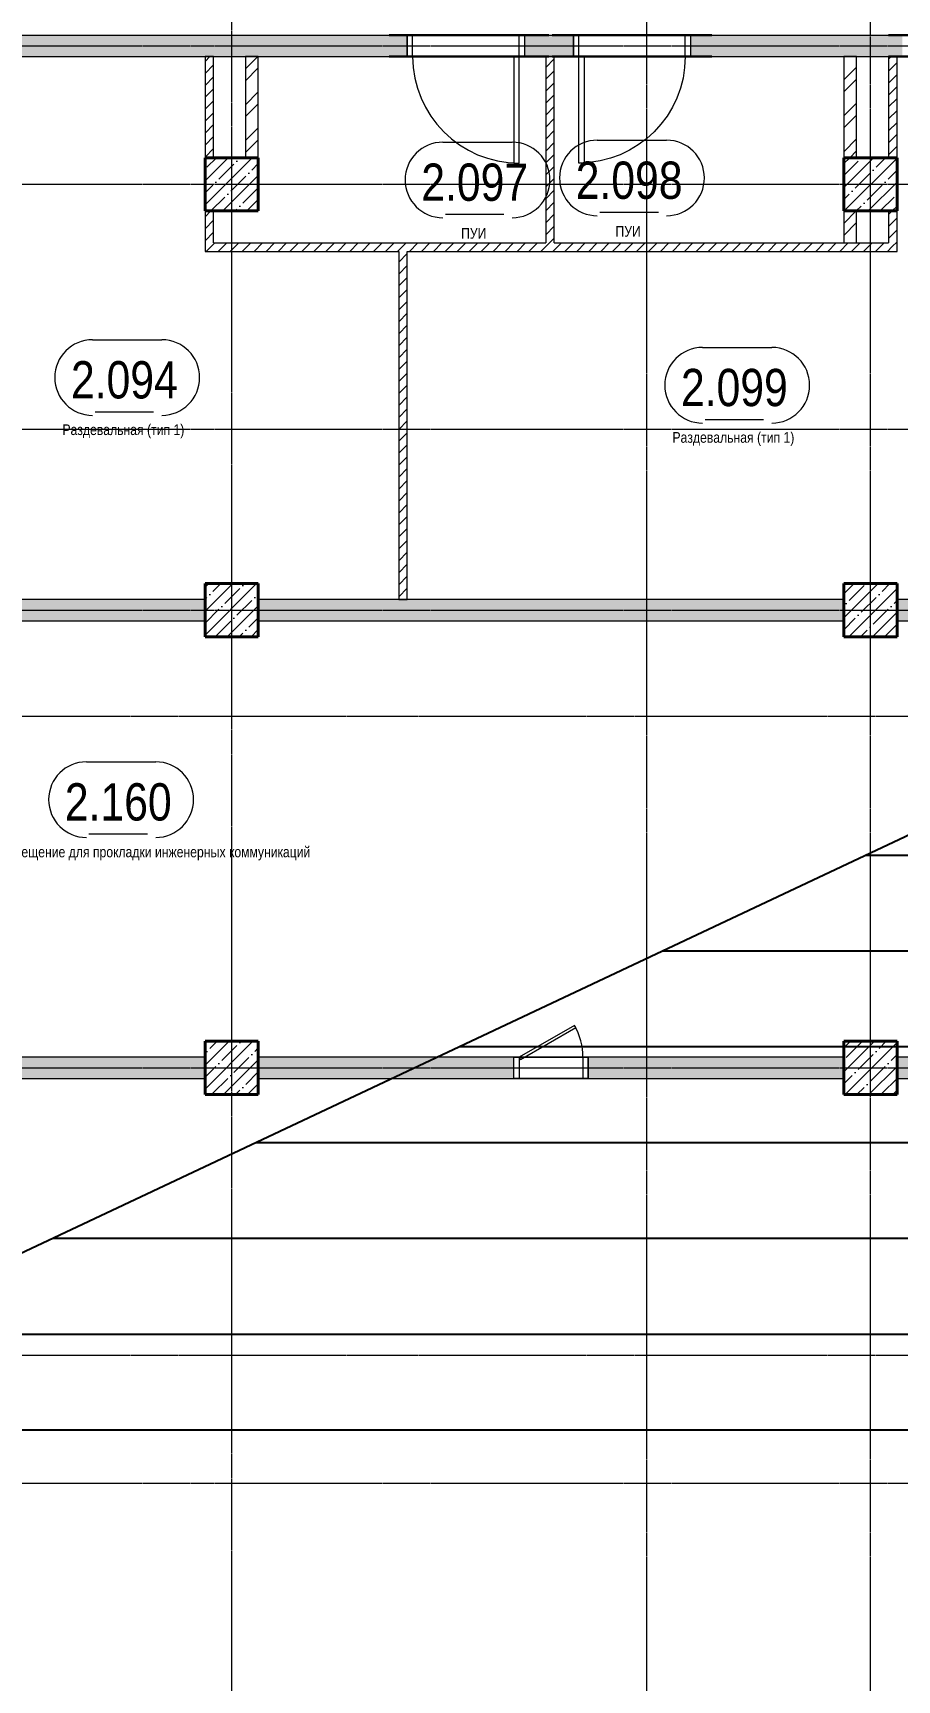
# Model space of a CAD drawing. Header units: millimetres. Extents: x -65509 to 912790, y 446 to 713294.
# Drawn here: x 173929 to 182045, y 200425 to 215897 of the extents above; entities that cross this region are included whole.
import ezdxf
from ezdxf.enums import TextEntityAlignment as Align

# ---------------------------------------------------------------- set-up
doc = ezdxf.new("R2010")
doc.units = ezdxf.units.MM
doc.linetypes.add('CENTER2', pattern=[28.575, 19.05, -3.175, 3.175, -3.175])
doc.linetypes.add('HIDDEN2', pattern=[4.7625, 3.175, -1.5875])
doc.layers.get('Defpoints').update_dxf_attribs({"color": 250})
for name, color, linetype, lineweight in [('A-Wall-Open', 250, 'Continuous', 5), ('АР_Area', 250, 'Continuous', 5), ('АР_Двери', 5, 'Continuous', 9), ('АР_Колонны', 250, 'Continuous', 30), ('АР_Стены ЖБ', 250, 'Continuous', 35), ('АР_Стены кирпич', 250, 'Continuous', 20), ('АР_Стены ПЕНОблок', 250, 'Continuous', 20), ('АР_Штриховка', 250, 'Continuous', 0), ('Двери кабины', 250, 'Continuous', 0), ('РД_Оси_100', 250, 'Continuous', 0)]:
    doc.layers.add(name, color=color, linetype=linetype, lineweight=lineweight)
for name, color, linetype, lineweight, plot in [('АР_Делит', 250, 'Continuous', 0, False), ('РД_Проем', 250, 'Continuous', 0, False), ('РД_проем_инж перемыч_подсчет', 250, 'Continuous', 30, False)]:
    doc.layers.add(name, color=color, linetype=linetype, lineweight=lineweight, plot=plot)
doc.layers.add('ЛК_Открытая', color=250, linetype='Continuous')
doc.styles.add('style1', font='ARIALN.TTF')
pattern_1 = [(95, (142195.16, 127275.07), (140.09465, 117.55338), [19.05, -209.55]), (40, (142195.16, 127275.07), (-160.01845, 110.17673), [15.24, -167.6406]), (145.45144, (142206.83, 127284.87), (-19.9238, 227.7301), [16.19, -178.09024]), (91.1842, (142159.24, 127311), (221.41024, 161.9534), [28.575, -314.325]), (141.63556, (142177.7, 127324.5), (-7.0866, 342.8268), [24.285, -267.1356]), (36.18415, (142159.24, 127311), (-7.0866, 342.8268), [22.86, -251.4597]), (66, (142186.18, 127319.97), (179.51998, 34.89515), [19.05, -209.55]), (11, (142186.18, 127319.97), (-86.53993, 173.9412), [15.24, -167.64]), (116.45145, (142201.14, 127322.88), (92.98005, 208.83634), [16.19, -178.08994]), (82.5, (142195.16, 127275.07), (-57.60547, 61.973414), [0, -165.608, 0, -170.18, 0, -168.275]), (52.5, (142195.16, 127275.07), (-23.58973, 118.087), [0, -97.028, 0, -161.798, 0, -64.135]), (12.5, (142155.105, 127235.02), (99.927863, 91.826196), [0, -63.5, 0, -198.12, 0, -262.89]), (2.5, (142137.14, 127217.06), (86.7639, 122.7224), [0, -82.55, 0, -131.572, 0, -186.69])]
pattern_2 = [(45, (142195.16, 127275.07), (-112.2532, 112.2532), []), (45, (142307.41, 127275.07), (-112.2532, 112.2532), [198.4375, -39.6875, 0, -39.6875])]
pattern_3 = [(45, (142195.16, 127275.07), (-56.1266, 56.1266), [])]

# ---------------------------------------------------------------- blocks, each defined once
blk = doc.blocks.new('СОШ_2200_АР_ОСИ_М100_28.05.24')
at = {"layer": 'АР_Делит', "linetype": 'CENTER2'}
for p, q in [((-5954.958, 87200), (47367.08, 87200)), ((-5954.958, 83200), (47367.08, 83200))]:
    blk.add_line(p, q, dxfattribs=at)
at = {"layer": 'РД_Оси_100', "linetype": 'CENTER2'}
for p, q in [((37500, -6155), (37500, 139938.679)), ((-5954.958, 88500), (119910, 88500)), ((-5954.958, 84900), (119910, 84900)), ((119910, 82200), (-5954.958, 82200)), ((-5954.958, 78900), (119910, 78900)), ((119910, 76200), (-5954.958, 76200)), ((-5954.958, 75000), (119910, 75000))]:
    blk.add_line(p, q, dxfattribs=at)
at = {"layer": 'РД_Оси_100', "color": 1, "linetype": 'CENTER2'}
blk.add_line((39600, -6155), (39600, 139938.679), dxfattribs=at)
blk.add_lwpolyline([(33600, 139938.679), (33600, -6155)], dxfattribs=at)
blk = doc.blocks.new('MOK-МаркаПом_овал_ареал')
for p, q in [((-2.99, 3.76), (3.52, 3.76)), ((-2.75, -3), (2.75, -3))]:
    blk.add_line(p, q)
for centre, radius, start, end in [((-2.99, 0.21), 3.55, 90, 270), ((3.52, 0.21), 3.55, 270, 90), ((-7.41, 0), 7.16, 0, 0.001)]:
    blk.add_arc(centre, radius, start, end)
at = {"color": 0, "style": 'style1'}
blk.add_attdef('АР-ПОМЕЩЕНИЕ:НОМЕР', text='', height=3, dxfattribs=at).set_placement((0.26, 0), align=Align.MIDDLE)

msp = doc.modelspace()

# ---------------------------------------------------------------- hatches: boundary and pattern name
at = {"layer": 'АР_Штриховка', "linetype": 'Continuous', "lineweight": 0}
h = msp.add_hatch(dxfattribs=at)
h.set_pattern_fill('AR-CONC', color=256, angle=45, style=0)
h.set_pattern_definition([(95, (142195.16, 127275.07), (140.09465, 117.55338), [19.05, -209.55]), (40, (142195.16, 127275.07), (-160.01845, 110.17673), [15.24, -167.6406]), (145.45144, (142206.83, 127284.87), (-19.9238, 227.7301), [16.19, -178.09024]), (91.1842, (142159.24, 127311), (221.41024, 161.9534), [28.575, -314.325]), (141.63556, (142177.7, 127324.5), (-7.0866, 342.82676), [24.285, -267.1356]), (36.18415, (142159.24, 127311), (-7.0866, 342.8268), [22.86, -251.4597]), (66, (142186.18, 127319.97), (179.51998, 34.89515), [19.05, -209.55]), (11, (142186.18, 127319.97), (-86.53993, 173.9412), [15.24, -167.64]), (116.45144, (142201.14, 127322.88), (92.98005, 208.83634), [16.19, -178.08994]), (82.5, (142195.16, 127275.07), (-57.60547, 61.973414), [0, -165.608, 0, -170.18, 0, -168.275]), (52.5, (142195.16, 127275.07), (-23.58973, 118.087), [0, -97.028, 0, -161.798, 0, -64.135]), (12.5, (142155.105, 127235.02), (99.927863, 91.826196), [0, -63.5, 0, -198.12, 0, -262.89]), (2.5, (142137.14, 127217.06), (86.7639, 122.72239), [0, -82.55, 0, -131.572, 0, -186.69])])
h.paths.add_polyline_path([(166395.157, 215875.073), (166595.157, 215675.073), (169995.157, 215675.073), (169995.157, 215875.073)], flags=0)
h.paths.add_polyline_path([(169995.157, 215875.073), (169995.157, 215675.073), (172035.157, 215675.073), (172035.157, 215875.073)], flags=0)
h.paths.add_polyline_path([(173135.157, 215875.073), (173135.157, 215675.073), (175545.157, 215675.073), (175545.157, 215875.073)], flags=0)
h.paths.add_polyline_path([(183245.157, 215875.073), (183245.157, 215675.073), (187695.157, 215675.073), (187695.157, 215875.073)], flags=0)
h.paths.add_polyline_path([(178745.157, 215875.073), (178745.157, 215675.073), (179005.157, 215675.073), (179005.157, 215875.073)], flags=0)
h.paths.add_polyline_path([(180105.157, 215875.073), (180105.157, 215675.073), (181545.157, 215675.073), (181545.157, 215875.073)], flags=0)
h.paths.add_polyline_path([(181545.157, 215875.073), (181545.157, 215675.073), (182095.157, 215675.073), (182095.157, 215875.073)], flags=0)
h.paths.add_polyline_path([(183195.157, 215875.073), (183195.157, 215675.073), (183245.157, 215675.073), (183245.157, 215875.073)], flags=0)
h.paths.add_polyline_path([(175545.157, 215875.073), (175545.157, 215675.073), (176045.161, 215675.073), (176045.161, 215875.073)], flags=0)
h.paths.add_polyline_path([(176045.161, 215875.073), (176045.161, 215675.073), (177445.157, 215675.073), (177445.157, 215875.073)], flags=0)
h.paths.add_polyline_path([(178545.157, 215875.073), (178545.157, 215675.073), (178745.157, 215675.073), (178745.157, 215875.073)], flags=0)
at = {"layer": 'АР_Штриховка', "linetype": 'Continuous', "lineweight": 0, "ltscale": 0.5}
h = msp.add_hatch(dxfattribs=at)
h.set_pattern_fill('ANSI31', color=256, scale=25, angle=-360, style=0)
h.set_pattern_definition([(45, (142195.16, 127275.07), (-56.1266, 56.1266), [])])
h.paths.add_polyline_path([(175545.157, 214725.073), (175625.157, 214725.073), (175625.157, 215675.073), (175545.157, 215675.073)], flags=0)
at = {"layer": 'АР_Штриховка', "linetype": 'Continuous', "lineweight": 0}
h = msp.add_hatch(dxfattribs=at)
h.set_pattern_fill('ANSI32', color=256, scale=25, style=0)
h.set_pattern_definition([(45, (142195.16, 127275.07), (-168.3798, 168.3798), []), (45, (142307.4, 127275.07), (-168.3798, 168.3798), [])])
h.paths.add_polyline_path([(175925.157, 214725.073), (176045.157, 214725.073), (176045.161, 215675.073), (175925.161, 215675.073)], flags=0)
at = {"layer": 'АР_Штриховка', "linetype": 'Continuous', "lineweight": 0, "ltscale": 0.5}
h = msp.add_hatch(dxfattribs=at)
h.set_pattern_fill('ANSI31', color=256, scale=25, angle=-360, style=0)
h.set_pattern_definition([(45, (142195.16, 127275.07), (-56.1266, 56.1266), [])])
h.paths.add_polyline_path([(178745.157, 213925.073), (178771.824, 213905.073), (178825.157, 213925.073), (178825.157, 215675.073), (178745.157, 215675.073)], flags=0)
at = {"layer": 'АР_Штриховка', "linetype": 'Continuous', "lineweight": 0}
h = msp.add_hatch(dxfattribs=at)
h.set_pattern_fill('ANSI32', color=256, scale=25, angle=-360, style=0)
h.set_pattern_definition([(45, (142195.16, 127275.07), (-168.3798, 168.3798), []), (45, (142307.4, 127275.07), (-168.3798, 168.3798), [])])
h.paths.add_polyline_path([(181545.157, 214725.073), (181665.157, 214725.073), (181665.157, 215675.073), (181545.157, 215675.073)], flags=0)
at = {"layer": 'АР_Штриховка', "linetype": 'Continuous', "lineweight": 0, "ltscale": 0.5}
h = msp.add_hatch(dxfattribs=at)
h.set_pattern_fill('ANSI31', color=256, scale=25, angle=-360, style=0)
h.set_pattern_definition([(45, (142195.16, 127275.07), (-56.1266, 56.1266), [])])
h.paths.add_polyline_path([(182045.157, 215675.073), (181965.157, 215675.073), (181965.157, 214725.073), (182045.157, 214725.073)], flags=0)
at = {"layer": 'АР_Штриховка', "linetype": 'Continuous', "lineweight": 5}
h = msp.add_hatch(dxfattribs=at)
h.set_pattern_fill('ANSI35', color=256, scale=25, style=0)
h.set_pattern_definition(pattern_2)
h.paths.add_polyline_path([(175545.157, 214225.073), (176045.157, 214225.073), (176045.157, 214725.073), (175545.157, 214725.073)], flags=0)
h = msp.add_hatch(dxfattribs=at)
h.set_pattern_fill('ANSI35', color=256, scale=25, style=0)
h.set_pattern_definition(pattern_2)
h.paths.add_polyline_path([(181545.157, 214225.073), (182045.157, 214225.073), (182045.157, 214725.073), (181545.157, 214725.073)], flags=0)
at = {"layer": 'АР_Штриховка', "linetype": 'Continuous', "lineweight": 0, "ltscale": 0.5}
h = msp.add_hatch(dxfattribs=at)
h.set_pattern_fill('ANSI31', color=256, scale=25, angle=-360, style=0)
h.set_pattern_definition(pattern_3)
h.paths.add_polyline_path([(175625.157, 214225.073), (175545.157, 214225.073), (175545.157, 213845.073), (175625.157, 213925.073)], flags=0)
at = {"layer": 'АР_Штриховка', "linetype": 'Continuous', "lineweight": 0}
h = msp.add_hatch(dxfattribs=at)
h.set_pattern_fill('ANSI32', color=256, scale=25, angle=-360, style=0)
h.set_pattern_definition([(45, (142195.16, 127275.07), (-168.3798, 168.3798), []), (45, (142307.4, 127275.07), (-168.3798, 168.3798), [])])
h.paths.add_polyline_path([(181665.157, 214225.073), (181545.157, 214225.073), (181545.157, 213925.073), (181665.157, 213925.073)], flags=0)
at = {"layer": 'АР_Штриховка', "linetype": 'Continuous', "lineweight": 0, "ltscale": 0.5}
h = msp.add_hatch(dxfattribs=at)
h.set_pattern_fill('ANSI31', color=256, scale=25, angle=-360, style=0)
h.set_pattern_definition(pattern_3)
h.paths.add_polyline_path([(182045.157, 214225.073), (181965.157, 214225.073), (181965.157, 213925.073), (182045.157, 213845.073)], flags=0)
h = msp.add_hatch(dxfattribs=at)
h.set_pattern_fill('ANSI31', color=256, scale=25, style=0)
h.set_pattern_definition([(45, (142195.16, 127275.07), (-56.1266, 56.1266), [])])
h.paths.add_polyline_path([(178745.157, 213845.073), (178771.824, 213905.073), (178745.157, 213925.073), (177365.157, 213925.073), (177391.824, 213865.073), (177445.157, 213845.073)], flags=0)
h.paths.add_polyline_path([(177365.157, 213845.073), (177391.824, 213865.073), (177365.157, 213925.073), (175625.157, 213925.073), (175545.157, 213845.073)], flags=0)
h.paths.add_polyline_path([(182045.157, 213845.073), (181965.157, 213925.073), (181545.157, 213925.073), (181545.157, 213845.073)], flags=0)
h.paths.add_polyline_path([(181545.157, 213845.073), (181545.157, 213925.073), (178825.157, 213925.073), (178771.824, 213905.073), (178745.157, 213845.073)], flags=0)
h = msp.add_hatch(dxfattribs=at)
h.set_pattern_fill('ANSI31', color=256, scale=25, angle=-360, style=0)
h.set_pattern_definition([(45, (142195.16, 127275.07), (-56.1266, 56.1266), [])])
h.paths.add_polyline_path([(177445.157, 213845.073), (177391.824, 213865.073), (177365.157, 213845.073), (177365.157, 210575.074), (177445.157, 210575.074)], flags=0)
at = {"layer": 'АР_Штриховка', "linetype": 'Continuous', "lineweight": 0}
h = msp.add_hatch(dxfattribs=at)
h.set_pattern_fill('AR-CONC', color=256, angle=45, style=0)
h.set_pattern_definition([(95, (142195.16, 127275.07), (140.09465, 117.55338), [19.05, -209.55]), (40, (142195.16, 127275.07), (-160.01845, 110.17673), [15.24, -167.6406]), (145.45144, (142206.83, 127284.87), (-19.9238, 227.7301), [16.19, -178.09024]), (91.1842, (142159.24, 127311), (221.41024, 161.9534), [28.575, -314.325]), (141.63556, (142177.7, 127324.5), (-7.0866, 342.8268), [24.285, -267.1356]), (36.18415, (142159.24, 127311), (-7.0866, 342.8268), [22.86, -251.4597]), (66, (142186.18, 127319.97), (179.51998, 34.89515), [19.05, -209.55]), (11, (142186.18, 127319.97), (-86.53993, 173.9412), [15.24, -167.64]), (116.45145, (142201.14, 127322.88), (92.98005, 208.83634), [16.19, -178.08994]), (82.5, (142195.16, 127275.07), (-57.60547, 61.973414), [0, -165.608, 0, -170.18, 0, -168.275]), (52.5, (142195.16, 127275.07), (-23.58973, 118.087), [0, -97.028, 0, -161.798, 0, -64.135]), (12.5, (142155.105, 127235.02), (99.927863, 91.826196), [0, -63.5, 0, -198.12, 0, -262.89]), (2.5, (142137.14, 127217.06), (86.7639, 122.7224), [0, -82.55, 0, -131.572, 0, -186.69])])
h.paths.add_polyline_path([(169995.157, 210575.073), (169995.157, 210375.073), (175545.157, 210375.074), (175545.157, 210575.074)], flags=0)
at = {"layer": 'АР_Штриховка', "linetype": 'Continuous', "lineweight": 5}
h = msp.add_hatch(dxfattribs=at)
h.set_pattern_fill('ANSI35', color=256, scale=25, style=0)
h.set_pattern_definition(pattern_2)
h.paths.add_polyline_path([(175545.157, 210225.073), (176045.157, 210225.073), (176045.157, 210725.073), (175545.157, 210725.073)], flags=0)
at = {"layer": 'АР_Штриховка', "linetype": 'Continuous', "lineweight": 0}
h = msp.add_hatch(dxfattribs=at)
h.set_pattern_fill('AR-CONC', color=256, angle=45, style=0)
h.set_pattern_definition([(95, (142195.16, 127275.07), (140.09465, 117.55338), [19.05, -209.55]), (40, (142195.16, 127275.07), (-160.01845, 110.17673), [15.24, -167.6406]), (145.45144, (142206.83, 127284.87), (-19.9238, 227.7301), [16.19, -178.09024]), (91.1842, (142159.24, 127311), (221.41024, 161.9534), [28.575, -314.325]), (141.63556, (142177.7, 127324.5), (-7.0866, 342.8268), [24.285, -267.1356]), (36.18415, (142159.24, 127311), (-7.0866, 342.8268), [22.86, -251.4597]), (66, (142186.18, 127319.97), (179.51998, 34.89515), [19.05, -209.55]), (11, (142186.18, 127319.97), (-86.53993, 173.9412), [15.24, -167.64]), (116.45145, (142201.14, 127322.88), (92.98005, 208.83634), [16.19, -178.08994]), (82.5, (142195.16, 127275.07), (-57.60547, 61.973414), [0, -165.608, 0, -170.18, 0, -168.275]), (52.5, (142195.16, 127275.07), (-23.58973, 118.087), [0, -97.028, 0, -161.798, 0, -64.135]), (12.5, (142155.105, 127235.02), (99.927863, 91.826196), [0, -63.5, 0, -198.12, 0, -262.89]), (2.5, (142137.14, 127217.06), (86.7639, 122.7224), [0, -82.55, 0, -131.572, 0, -186.69])])
h.paths.add_polyline_path([(176045.157, 210575.074), (176045.157, 210375.074), (181545.157, 210375.075), (181545.157, 210575.075)], flags=0)
at = {"layer": 'АР_Штриховка', "linetype": 'Continuous', "lineweight": 5}
h = msp.add_hatch(dxfattribs=at)
h.set_pattern_fill('ANSI35', color=256, scale=25, style=0)
h.set_pattern_definition(pattern_2)
h.paths.add_polyline_path([(181545.157, 210225.073), (182045.157, 210225.073), (182045.157, 210725.073), (181545.157, 210725.073)], flags=0)
at = {"layer": 'АР_Штриховка', "linetype": 'Continuous', "lineweight": 0}
h = msp.add_hatch(dxfattribs=at)
h.set_pattern_fill('AR-CONC', color=256, angle=45, style=0)
h.set_pattern_definition([(95, (142195.16, 127275.07), (140.09465, 117.55338), [19.05, -209.55]), (40, (142195.16, 127275.07), (-160.01845, 110.17673), [15.24, -167.6406]), (145.45144, (142206.83, 127284.87), (-19.9238, 227.7301), [16.19, -178.09024]), (91.1842, (142159.24, 127311), (221.41024, 161.9534), [28.575, -314.325]), (141.63556, (142177.7, 127324.5), (-7.0866, 342.8268), [24.285, -267.1356]), (36.18415, (142159.24, 127311), (-7.0866, 342.8268), [22.86, -251.4597]), (66, (142186.18, 127319.97), (179.51998, 34.89515), [19.05, -209.55]), (11, (142186.18, 127319.97), (-86.53993, 173.9412), [15.24, -167.64]), (116.45145, (142201.14, 127322.88), (92.98005, 208.83634), [16.19, -178.08994]), (82.5, (142195.16, 127275.07), (-57.60547, 61.973414), [0, -165.608, 0, -170.18, 0, -168.275]), (52.5, (142195.16, 127275.07), (-23.58973, 118.087), [0, -97.028, 0, -161.798, 0, -64.135]), (12.5, (142155.105, 127235.02), (99.927863, 91.826196), [0, -63.5, 0, -198.12, 0, -262.89]), (2.5, (142137.14, 127217.06), (86.7639, 122.7224), [0, -82.55, 0, -131.572, 0, -186.69])])
h.paths.add_polyline_path([(182045.157, 210575.075), (182045.157, 210375.075), (187595.157, 210375.076), (187595.157, 210575.076)], flags=0)
at = {"layer": 'АР_Штриховка', "linetype": 'Continuous', "lineweight": 5}
h = msp.add_hatch(dxfattribs=at)
h.set_pattern_fill('ANSI35', color=256, scale=25, style=0)
h.set_pattern_definition(pattern_2)
h.paths.add_polyline_path([(175545.157, 205925.073), (176045.157, 205925.073), (176045.157, 206425.073), (175545.157, 206425.073)], flags=0)
h = msp.add_hatch(dxfattribs=at)
h.set_pattern_fill('ANSI35', color=256, scale=25, style=0)
h.set_pattern_definition(pattern_2)
h.paths.add_polyline_path([(181545.157, 205925.073), (182045.157, 205925.073), (182045.157, 206425.073), (181545.157, 206425.073)], flags=0)
at = {"layer": 'АР_Штриховка', "linetype": 'Continuous', "lineweight": 0}
h = msp.add_hatch(dxfattribs=at)
h.set_pattern_fill('AR-CONC', color=256, angle=-315, style=0)
h.set_pattern_definition(pattern_1)
h.paths.add_polyline_path([(169995.157, 206275.073), (169995.157, 206075.073), (175545.157, 206075.073), (175545.157, 206275.073)], flags=0)
h = msp.add_hatch(dxfattribs=at)
h.set_pattern_fill('AR-CONC', color=256, angle=-315, style=0)
h.set_pattern_definition(pattern_1)
h.paths.add_polyline_path([(176045.157, 206275.073), (176045.157, 206075.073), (178445.156, 206075.073), (178445.156, 206275.073)], flags=0)
h.paths.add_polyline_path([(179145.156, 206275.073), (179145.156, 206075.073), (181545.154, 206075.073), (181545.154, 206275.073)], flags=0)
h = msp.add_hatch(dxfattribs=at)
h.set_pattern_fill('AR-CONC', color=256, angle=-315, style=0)
h.set_pattern_definition([(95, (142195.16, 127275.07), (140.09465, 117.55338), [19.05, -209.55]), (40, (142195.16, 127275.07), (-160.01845, 110.17673), [15.24, -167.6406]), (145.45144, (142206.83, 127284.87), (-19.9238, 227.7301), [16.19, -178.09024]), (91.1842, (142159.24, 127311), (221.41024, 161.9534), [28.575, -314.325]), (141.63556, (142177.7, 127324.5), (-7.0866, 342.8268), [24.285, -267.1356]), (36.18415, (142159.24, 127311), (-7.0866, 342.8268), [22.86, -251.4597]), (66, (142186.18, 127319.97), (179.51998, 34.89515), [19.05, -209.55]), (11, (142186.18, 127319.97), (-86.53993, 173.9412), [15.24, -167.64]), (116.45145, (142201.14, 127322.88), (92.98005, 208.83634), [16.19, -178.08994]), (82.5, (142195.16, 127275.07), (-57.60547, 61.973414), [0, -165.608, 0, -170.18, 0, -168.275]), (52.5, (142195.16, 127275.07), (-23.58973, 118.087), [0, -97.028, 0, -161.798, 0, -64.135]), (12.5, (142155.105, 127235.02), (99.927863, 91.826196), [0, -63.5, 0, -198.12, 0, -262.89]), (2.5, (142137.14, 127217.06), (86.7639, 122.7224), [0, -82.55, 0, -131.572, 0, -186.69])])
h.paths.add_polyline_path([(182045.157, 206275.073), (182045.157, 206075.073), (187595.157, 206075.073), (187595.157, 206275.073)], flags=0)

# ---------------------------------------------------------------- linework, layer by layer
at = {"layer": 'A-Wall-Open', "linetype": 'Continuous', "lineweight": 5}
for p, q in [((178445.156, 206275.073), (179145.156, 206275.073)), ((178445.156, 206075.073), (179145.156, 206075.073))]:
    msp.add_line(p, q, dxfattribs=at)
at = {"layer": 'АР_Двери', "linetype": 'Continuous', "lineweight": 9}
for points in [[(177495.157, 215875.073), (177445.157, 215875.073), (177445.157, 215675.073), (177495.157, 215675.073)], [(178495.157, 215875.073), (178545.157, 215875.073), (178545.157, 215675.073), (178495.157, 215675.073)], [(179055.157, 215875.073), (179005.157, 215875.073), (179005.157, 215675.073), (179055.157, 215675.073)], [(180055.157, 215875.073), (180105.157, 215875.073), (180105.157, 215675.073), (180055.157, 215675.073)], [(178495.157, 215675.073), (178445.157, 215675.073), (178445.157, 214675.073), (178495.157, 214675.073)], [(179055.157, 215675.073), (179105.157, 215675.073), (179105.157, 214675.073), (179055.157, 214675.073)]]:
    msp.add_lwpolyline(points, close=True, dxfattribs=at)
msp.add_arc((178495.157, 215675.073), 1000, 180, 270, dxfattribs=at)
at = {"layer": 'АР_Двери', "linetype": 'Continuous', "lineweight": 9, "extrusion": (0, 0, -1)}
msp.add_arc((-179055.157, 215675.073), 1000, 180, 270, dxfattribs=at)
at = {"layer": 'АР_Колонны', "linetype": 'HIDDEN2', "lineweight": 25}
for p, q in [((175545.157, 214725.073), (176045.157, 214725.073)), ((175545.157, 214225.073), (175545.157, 214725.073)), ((176045.157, 214725.073), (176045.157, 214225.073)), ((181545.157, 214725.073), (182045.157, 214725.073)), ((181545.157, 214225.073), (181545.157, 214725.073)), ((182045.157, 214725.073), (182045.157, 214225.073)), ((176045.157, 214225.073), (175545.157, 214225.073)), ((182045.157, 214225.073), (181545.157, 214225.073)), ((175545.157, 210725.073), (176045.157, 210725.073)), ((175545.157, 210225.073), (175545.157, 210725.073)), ((176045.157, 210725.073), (176045.157, 210225.073)), ((181545.157, 210725.073), (182045.157, 210725.073)), ((181545.157, 210225.073), (181545.157, 210725.073)), ((182045.157, 210725.073), (182045.157, 210225.073)), ((176045.157, 210225.073), (175545.157, 210225.073)), ((182045.157, 210225.073), (181545.157, 210225.073)), ((175545.157, 206425.073), (176045.157, 206425.073)), ((175545.157, 205925.073), (175545.157, 206425.073)), ((176045.157, 206425.073), (176045.157, 205925.073)), ((181545.157, 206425.073), (182045.157, 206425.073)), ((181545.157, 205925.073), (181545.157, 206425.073)), ((182045.157, 206425.073), (182045.157, 205925.073)), ((176045.157, 205925.073), (175545.157, 205925.073)), ((182045.157, 205925.073), (181545.157, 205925.073))]:
    msp.add_line(p, q, dxfattribs=at)
at = {"layer": 'АР_Колонны', "linetype": 'Continuous', "lineweight": 35}
for p, q in [((175545.157, 214725.073), (176045.157, 214725.073)), ((175545.157, 214225.073), (175545.157, 214725.073)), ((176045.157, 214225.073), (176045.157, 214725.073)), ((181545.157, 214725.073), (182045.157, 214725.073)), ((181545.157, 214225.073), (181545.157, 214725.073)), ((182045.157, 214225.073), (182045.157, 214725.073)), ((175545.157, 214225.073), (176045.157, 214225.073)), ((181545.157, 214225.073), (182045.157, 214225.073)), ((175545.157, 210725.073), (176045.157, 210725.073)), ((175545.157, 210225.073), (175545.157, 210725.073)), ((176045.157, 210225.073), (176045.157, 210725.073)), ((181545.157, 210725.073), (182045.157, 210725.073)), ((181545.157, 210225.073), (181545.157, 210725.073)), ((182045.157, 210225.073), (182045.157, 210725.073)), ((175545.157, 210225.073), (176045.157, 210225.073)), ((181545.157, 210225.073), (182045.157, 210225.073)), ((175545.157, 206425.073), (176045.157, 206425.073)), ((175545.157, 205925.073), (175545.157, 206425.073)), ((176045.157, 205925.073), (176045.157, 206425.073)), ((181545.157, 206425.073), (182045.157, 206425.073)), ((181545.157, 205925.073), (181545.157, 206425.073)), ((182045.157, 205925.073), (182045.157, 206425.073)), ((175545.157, 205925.073), (176045.157, 205925.073)), ((181545.157, 205925.073), (182045.157, 205925.073))]:
    msp.add_line(p, q, dxfattribs=at)
at = {"layer": 'АР_Стены ЖБ', "linetype": 'Continuous', "lineweight": 40}
for p, q in [((176045.157, 214725.073), (175545.157, 214725.073)), ((175545.157, 214725.073), (175545.157, 214225.073)), ((176045.157, 214225.073), (176045.157, 214725.073)), ((182045.157, 214725.073), (181545.157, 214725.073)), ((181545.157, 214725.073), (181545.157, 214225.073)), ((182045.157, 214225.073), (182045.157, 214725.073)), ((175545.157, 214225.073), (176045.157, 214225.073)), ((181545.157, 214225.073), (182045.157, 214225.073)), ((176045.157, 210725.073), (175545.157, 210725.073)), ((175545.157, 210725.073), (175545.157, 210225.073)), ((176045.157, 210225.073), (176045.157, 210725.073)), ((182045.157, 210725.073), (181545.157, 210725.073)), ((181545.157, 210725.073), (181545.157, 210225.073)), ((182045.157, 210225.073), (182045.157, 210725.073)), ((175545.157, 210225.073), (176045.157, 210225.073)), ((181545.157, 210225.073), (182045.157, 210225.073)), ((176045.157, 206425.073), (175545.157, 206425.073)), ((175545.157, 206425.073), (175545.157, 205925.073)), ((176045.157, 205925.073), (176045.157, 206425.073)), ((182045.157, 206425.073), (181545.157, 206425.073)), ((181545.157, 206425.073), (181545.157, 205925.073)), ((182045.157, 205925.073), (182045.157, 206425.073)), ((175545.157, 205925.073), (176045.157, 205925.073)), ((181545.157, 205925.073), (182045.157, 205925.073))]:
    msp.add_line(p, q, dxfattribs=at)
at = {"layer": 'АР_Стены кирпич', "linetype": 'Continuous', "lineweight": 20}
for p, q in [((175925.161, 215675.073), (175925.157, 214725.073)), ((176045.161, 215675.073), (175925.161, 215675.073)), ((176045.157, 214725.073), (176045.161, 215675.073)), ((181665.157, 215675.073), (181545.157, 215675.073)), ((181545.157, 215675.073), (181545.157, 214725.073)), ((181665.157, 214725.073), (181665.157, 215675.073)), ((175925.157, 214725.073), (176045.157, 214725.073)), ((181545.157, 214725.073), (181665.157, 214725.073)), ((181665.157, 214225.073), (181545.157, 214225.073)), ((181545.157, 214225.073), (181545.157, 213925.073)), ((181665.157, 213925.073), (181665.157, 214225.073)), ((181545.157, 213925.073), (181665.157, 213925.073))]:
    msp.add_line(p, q, dxfattribs=at)
at = {"layer": 'АР_Стены ПЕНОблок', "linetype": 'Continuous', "lineweight": 20}
for p, q in [((173135.157, 215875.073), (177445.157, 215875.073)), ((177445.157, 215675.073), (177445.157, 215875.073)), ((178545.157, 215875.073), (178545.157, 215675.073)), ((178545.157, 215875.073), (179005.157, 215875.073)), ((179005.157, 215675.073), (179005.157, 215875.073)), ((180105.157, 215875.073), (182095.157, 215875.073)), ((180105.157, 215875.073), (180105.157, 215675.073)), ((173135.157, 215675.073), (177445.157, 215675.073)), ((175625.157, 215675.073), (175545.157, 215675.073)), ((175545.157, 215675.073), (175545.157, 214725.073)), ((175625.157, 214725.073), (175625.157, 215675.073)), ((178545.157, 215675.073), (179005.157, 215675.073)), ((178825.157, 215675.073), (178745.157, 215675.073)), ((178745.157, 215675.073), (178745.157, 213925.073)), ((178825.157, 213925.073), (178825.157, 215675.073)), ((180105.157, 215675.073), (182095.157, 215675.073)), ((182045.157, 215675.073), (181965.157, 215675.073)), ((181965.157, 215675.073), (181965.157, 214725.073)), ((182045.157, 214725.073), (182045.157, 215675.073)), ((175545.157, 214725.073), (175625.157, 214725.073)), ((181965.157, 214725.073), (182045.157, 214725.073)), ((175625.157, 214225.073), (175545.157, 214225.073)), ((175545.157, 214225.073), (175545.157, 213845.073)), ((175625.157, 213925.073), (175625.157, 214225.073)), ((182045.157, 214225.073), (181965.157, 214225.073)), ((181965.157, 214225.073), (181965.157, 213925.073)), ((182045.157, 213845.073), (182045.157, 214225.073)), ((175545.157, 213845.073), (177365.157, 213845.073)), ((175625.157, 213925.073), (178745.157, 213925.073)), ((177365.157, 213845.073), (177365.157, 210575.074)), ((177445.157, 213845.073), (182045.157, 213845.073)), ((177445.157, 210575.074), (177445.157, 213845.073)), ((178825.157, 213925.073), (181965.157, 213925.073)), ((175545.157, 210575.074), (169995.157, 210575.073)), ((175545.157, 210375.074), (175545.157, 210575.074)), ((181545.157, 210575.075), (176045.157, 210575.074)), ((176045.157, 210575.074), (176045.157, 210375.074)), ((177365.157, 210575.074), (177445.157, 210575.074)), ((181545.157, 210375.075), (181545.157, 210575.075)), ((187595.157, 210575.076), (182045.157, 210575.075)), ((182045.157, 210575.075), (182045.157, 210375.075)), ((169995.157, 210375.073), (175545.157, 210375.074)), ((176045.157, 210375.074), (181545.157, 210375.075)), ((182045.157, 210375.075), (187595.157, 210375.076)), ((175545.157, 206275.073), (169995.157, 206275.073)), ((175545.157, 206075.073), (175545.157, 206275.073)), ((176045.157, 206275.073), (176045.157, 206075.073)), ((178445.156, 206275.073), (176045.157, 206275.073)), ((178445.156, 206075.073), (178445.156, 206275.073)), ((179145.156, 206275.073), (179145.156, 206075.073)), ((181545.154, 206275.073), (179145.156, 206275.073)), ((181545.154, 206075.073), (181545.154, 206275.073)), ((182045.157, 206275.073), (182045.157, 206075.073)), ((187595.157, 206275.073), (182045.157, 206275.073)), ((169995.157, 206075.073), (175545.157, 206075.073)), ((176045.157, 206075.073), (178445.156, 206075.073)), ((179145.156, 206075.073), (181545.154, 206075.073)), ((182045.157, 206075.073), (187595.157, 206075.073))]:
    msp.add_line(p, q, dxfattribs=at)
at = {"layer": 'Двери кабины', "linetype": 'Continuous', "lineweight": 0}
for points in [[(178495.156, 206275.073), (178507.656, 206253.422), (179027.271, 206553.422), (179014.771, 206575.073)], [(178495.156, 206075.073), (178445.156, 206075.073), (178445.156, 206275.073), (178495.156, 206275.073)], [(179095.156, 206075.073), (179145.156, 206075.073), (179145.156, 206275.073), (179095.156, 206275.073)]]:
    msp.add_lwpolyline(points, close=True, dxfattribs=at)
msp.add_arc((178495.156, 206275.073), 600, 0, 30, dxfattribs=at)
at = {"layer": 'ЛК_Открытая'}
for p, q in [((171665.157, 203422.185), (185925.157, 210140.379)), ((181753.61, 208175.073), (185925.157, 208175.073)), ((179843.276, 207275.073), (185925.157, 207275.073)), ((177932.941, 206375.073), (185925.157, 206375.073)), ((176022.606, 205475.073), (185925.157, 205475.073)), ((174112.271, 204575.073), (185925.157, 204575.073)), ((172201.936, 203675.073), (185925.157, 203675.073)), ((171665.157, 202775.073), (185925.157, 202775.073))]:
    msp.add_line(p, q, dxfattribs=at)
at = {"layer": 'РД_Проем', "linetype": 'Continuous', "lineweight": 0}
for p, q in [((178545.157, 215875.073), (177445.157, 215875.073)), ((180105.157, 215875.073), (179005.157, 215875.073)), ((178545.157, 215675.073), (177445.157, 215675.073)), ((180105.157, 215675.073), (179005.157, 215675.073)), ((179145.156, 206275.073), (178445.156, 206275.073)), ((179145.156, 206075.073), (178445.156, 206075.073))]:
    msp.add_line(p, q, dxfattribs=at)
at = {"layer": 'РД_проем_инж перемыч_подсчет', "linetype": 'Continuous', "lineweight": 30}
for p, q in [((178775.157, 215875.073), (177275.157, 215875.073)), ((180305.157, 215875.073), (178805.157, 215875.073)), ((183464.088, 215875.073), (181964.088, 215875.073)), ((178775.157, 215675.073), (177275.157, 215675.073)), ((180305.157, 215675.073), (178805.157, 215675.073)), ((183464.088, 215675.073), (181964.088, 215675.073))]:
    msp.add_line(p, q, dxfattribs=at)

# ---------------------------------------------------------------- block references
at = {"layer": 'АР_Area', "linetype": 'Continuous', "lineweight": 5}
ref = msp.add_blockref('MOK-МаркаПом_овал_ареал', (178078.067, 214495.285), dxfattribs=dict(at, xscale=100, yscale=100, zscale=100))
ref.add_attrib('АР-ПОМЕЩЕНИЕ:НОМЕР', '2.097', dxfattribs={"layer": '0', "color": 0, "height": 350, "style": 'style1'}).set_placement((178078.067, 214495.285), align=Align.MIDDLE)
ref.add_attrib('АР-ПОМЕЩЕНИЕ:НАИМЕНОВАНИЕ', 'ПУИ', dxfattribs={"layer": 'Defpoints', "color": 2, "height": 100, "style": 'style1'}).set_placement((178068.651, 214013.892), align=Align.MIDDLE)
ref = msp.add_blockref('MOK-МаркаПом_овал_ареал', (179528.585, 214513.872), dxfattribs=dict(at, xscale=100, yscale=100, zscale=100))
ref.add_attrib('АР-ПОМЕЩЕНИЕ:НОМЕР', '2.098', dxfattribs={"layer": '0', "color": 0, "height": 350, "style": 'style1'}).set_placement((179528.585, 214513.872), align=Align.MIDDLE)
ref.add_attrib('АР-ПОМЕЩЕНИЕ:НАИМЕНОВАНИЕ', 'ПУИ', dxfattribs={"layer": 'Defpoints', "color": 2, "height": 100, "style": 'style1'}).set_placement((179519.17, 214032.479), align=Align.MIDDLE)
ref = msp.add_blockref('MOK-МаркаПом_овал_ареал', (174787.579, 212639.078), dxfattribs=dict(at, xscale=100, yscale=100, zscale=100))
ref.add_attrib('АР-ПОМЕЩЕНИЕ:НОМЕР', '2.094', dxfattribs={"layer": '0', "color": 0, "height": 350, "style": 'style1'}).set_placement((174787.579, 212639.078), align=Align.MIDDLE)
ref.add_attrib('АР-ПОМЕЩЕНИЕ:НАИМЕНОВАНИЕ', 'Раздевальная (тип 1)', dxfattribs={"layer": 'Defpoints', "color": 2, "height": 100, "style": 'style1'}).set_placement((174778.164, 212157.685), align=Align.MIDDLE)
ref = msp.add_blockref('MOK-МаркаПом_овал_ареал', (180517.24, 212566.723), dxfattribs=dict(at, xscale=100, yscale=100, zscale=100))
ref.add_attrib('АР-ПОМЕЩЕНИЕ:НОМЕР', '2.099', dxfattribs={"layer": '0', "color": 0, "height": 350, "style": 'style1'}).set_placement((180517.24, 212566.723), align=Align.MIDDLE)
ref.add_attrib('АР-ПОМЕЩЕНИЕ:НАИМЕНОВАНИЕ', 'Раздевальная (тип 1)', dxfattribs={"layer": 'Defpoints', "color": 2, "height": 100, "style": 'style1'}).set_placement((180507.824, 212085.33), align=Align.MIDDLE)
ref = msp.add_blockref('MOK-МаркаПом_овал_ареал', (174730.152, 208674.176), dxfattribs=dict(at, xscale=100, yscale=100, zscale=100))
ref.add_attrib('АР-ПОМЕЩЕНИЕ:НОМЕР', '2.160', dxfattribs={"layer": '0', "color": 0, "height": 350, "style": 'style1'}).set_placement((174730.152, 208674.176), align=Align.MIDDLE)
ref.add_attrib('АР-ПОМЕЩЕНИЕ:НАИМЕНОВАНИЕ', 'Техническое помещение для прокладки инженерных коммуникаций', dxfattribs={"layer": 'Defpoints', "color": 2, "height": 100, "style": 'style1'}).set_placement((174720.736, 208192.783), align=Align.MIDDLE)
at = {"layer": 'РД_Оси_100'}
msp.add_blockref('СОШ_2200_АР_ОСИ_М100_28.05.24', (142195.157, 127275.073), dxfattribs=at)

doc.saveas('drawing.dxf')
